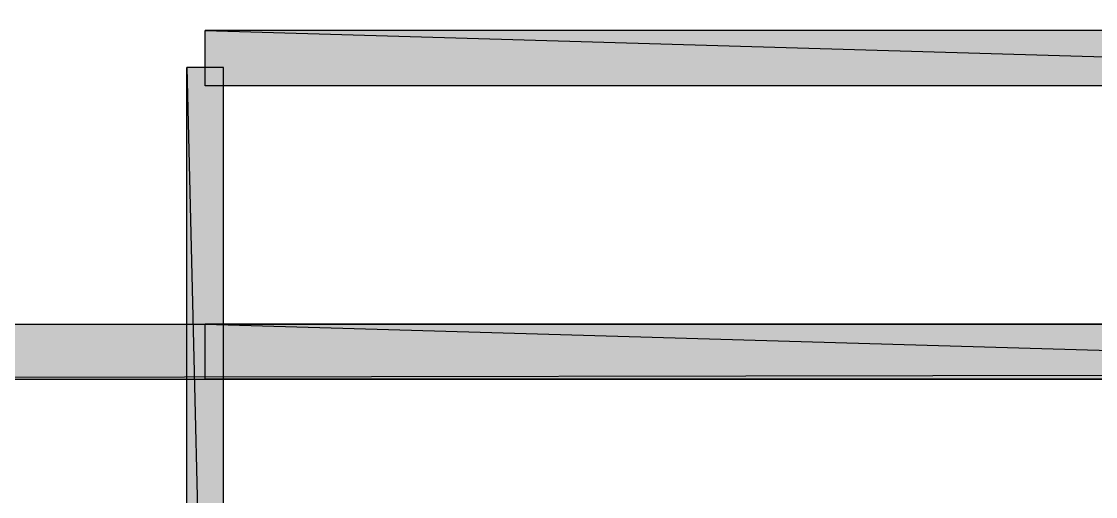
# Model space of a CAD drawing. Header units: millimetres. Extents: x 0 to 420, y 0 to 297.
# Drawn here: x 264.202 to 266.679, y 131.217 to 132.313 of the extents above; entities that cross this region are included whole.
import ezdxf

# ---------------------------------------------------------------- set-up
doc = ezdxf.new("R2010")
doc.units = ezdxf.units.MM
doc.layers.get('0').update_dxf_attribs({"linetype": 'CONTINUOUS'})

msp = doc.modelspace()

# ---------------------------------------------------------------- hatches: boundary and pattern name
at = {"true_color": 0x000007}
h = msp.add_hatch(color=0, dxfattribs=at)
h.paths.add_polyline_path([(261.874, 155.024667), (262.001, 154.897667), (335.110667, 155.024667)], flags=0)
h.paths.add_polyline_path([(262.001, 154.897667), (335.110667, 155.024667), (334.983667, 154.897667)], flags=0)
h.paths.add_polyline_path([(335.110667, 155.024667), (334.983667, 154.897667), (335.110667, 131.487333)], flags=0)
h.paths.add_polyline_path([(334.983667, 154.897667), (335.110667, 131.487333), (334.983667, 131.614333)], flags=0)
h.paths.add_polyline_path([(335.110667, 131.487333), (334.983667, 131.614333), (261.874, 131.487333)], flags=0)
h.paths.add_polyline_path([(334.983667, 131.614333), (261.874, 131.487333), (262.001, 131.614333)], flags=0)
h.paths.add_polyline_path([(261.874, 131.487333), (262.001, 131.614333), (261.874, 155.024667)], flags=0)
h.paths.add_polyline_path([(262.001, 131.614333), (261.874, 155.024667), (262.001, 154.897667)], flags=0)
h = msp.add_hatch(color=0, dxfattribs=at)
h.paths.add_polyline_path([(268.986, 132.291667), (264.625667, 132.291667), (268.986, 132.164667)], flags=0)
h.paths.add_polyline_path([(264.625667, 132.291667), (268.986, 132.164667), (264.625667, 132.164667)], flags=0)
h = msp.add_hatch(color=0, dxfattribs=at)
h.paths.add_polyline_path([(264.668, 132.207), (264.583333, 132.207), (264.668, 128.693333)], flags=0)
h.paths.add_polyline_path([(264.583333, 132.207), (264.668, 128.693333), (264.583333, 128.693333)], flags=0)
h = msp.add_hatch(color=0, dxfattribs=at)
h.paths.add_polyline_path([(268.986, 131.614333), (264.625667, 131.614333), (268.986, 131.487333)], flags=0)
h.paths.add_polyline_path([(264.625667, 131.614333), (268.986, 131.487333), (264.625667, 131.487333)], flags=0)

# ---------------------------------------------------------------- linework, layer by layer
at = {"color": 0, "true_color": 0x000007}
for points in [[(268.986, 132.291667), (264.625667, 132.291667), (268.986, 132.164667)], [(264.625667, 132.291667), (268.986, 132.164667), (264.625667, 132.164667)], [(264.668, 132.207), (264.583333, 132.207), (264.668, 128.693333)], [(264.583333, 132.207), (264.668, 128.693333), (264.583333, 128.693333)], [(335.110667, 131.487333), (334.983667, 131.614333), (261.874, 131.487333)], [(334.983667, 131.614333), (261.874, 131.487333), (262.001, 131.614333)], [(268.986, 131.614333), (264.625667, 131.614333), (268.986, 131.487333)], [(264.625667, 131.614333), (268.986, 131.487333), (264.625667, 131.487333)]]:
    msp.add_lwpolyline(points, close=True, dxfattribs=at)

doc.saveas('drawing.dxf')
